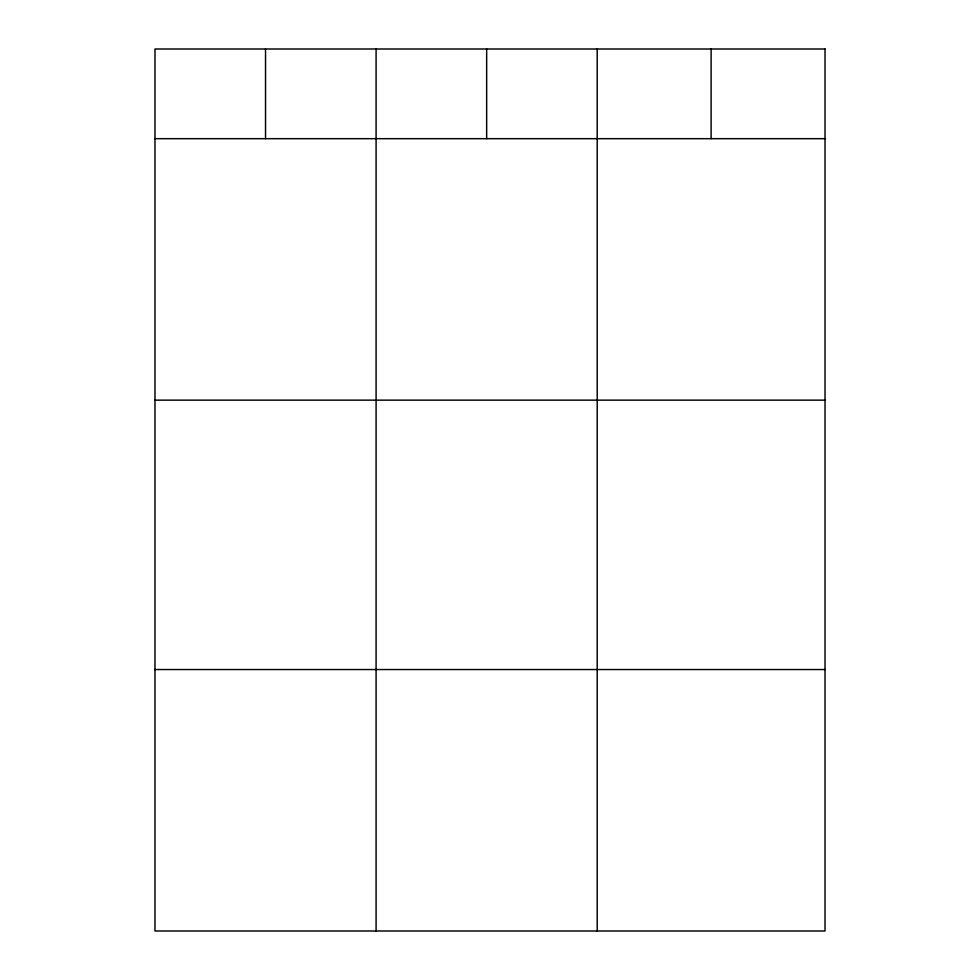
<?xml version="1.0" encoding="UTF-8"?>
<svg xmlns="http://www.w3.org/2000/svg" width="980" height="980" viewBox="0 0 980 980"><rect width="100%" height="100%" fill="white"/><g stroke="black" fill="none" stroke-linecap="round" stroke-linejoin="round"><path stroke-width="1.47" d="M154.975 138.682L825.025 138.682M154.975 400.146L825.025 400.146M154.975 669.536L825.025 669.536M711.113 49L711.113 138.682M597.212 49L597.212 931M486.656 49L486.656 138.682M376.087 49L376.087 931M265.531 49L265.531 138.682M825.025 49L154.975 49L154.975 931L825.025 931L825.025 49"/></g></svg>
